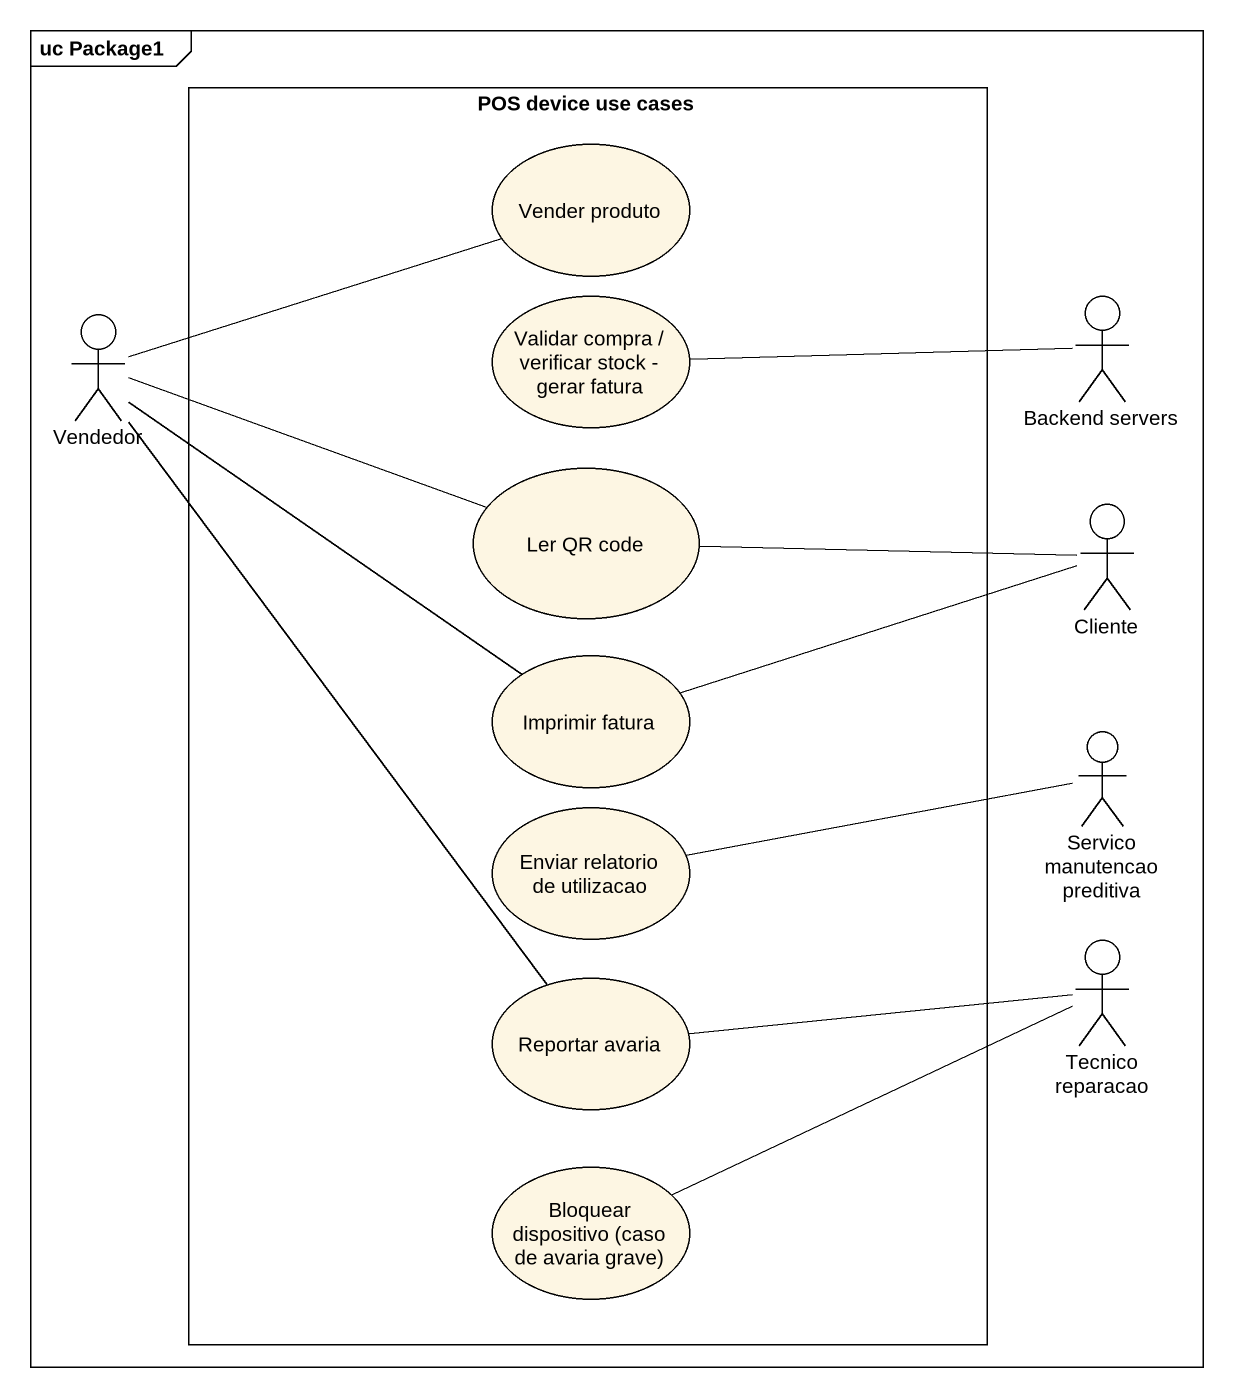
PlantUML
@startuml
mainframe uc Package1
rectangle "POS device use cases" as POS_device_use_cases {
  usecase "Vender produto" as Vender_produto
  usecase "Validar compra / verificar stock - gerar fatura" as Validar_compra_verificar
  usecase "Ler QR code" as Ler_QR_code
  usecase "Imprimir fatura" as Imprimir_fatura
  usecase "Enviar relatorio de utilizacao" as Enviar_relatorio_de
  usecase "Reportar avaria" as Reportar_avaria
  usecase "Bloquear dispositivo (caso de avaria grave)" as Bloquear_dispositivo_caso
}
actor Vendedor
actor "Backend servers" as Backend_servers
actor Cliente
actor "Servico manutencao preditiva" as Servico_manutencao_preditiva
actor "Tecnico reparacao" as Tecnico_reparacao
Vendedor -right- Vender_produto
Validar_compra_verificar -right- Backend_servers
Ler_QR_code -left- Vendedor
Ler_QR_code -right- Cliente
Cliente -left- Imprimir_fatura
Imprimir_fatura -up- Vendedor
Enviar_relatorio_de -right- Servico_manutencao_preditiva
Reportar_avaria -up- Vendedor
Reportar_avaria -right- Tecnico_reparacao
Bloquear_dispositivo_caso -right- Tecnico_reparacao
@enduml
